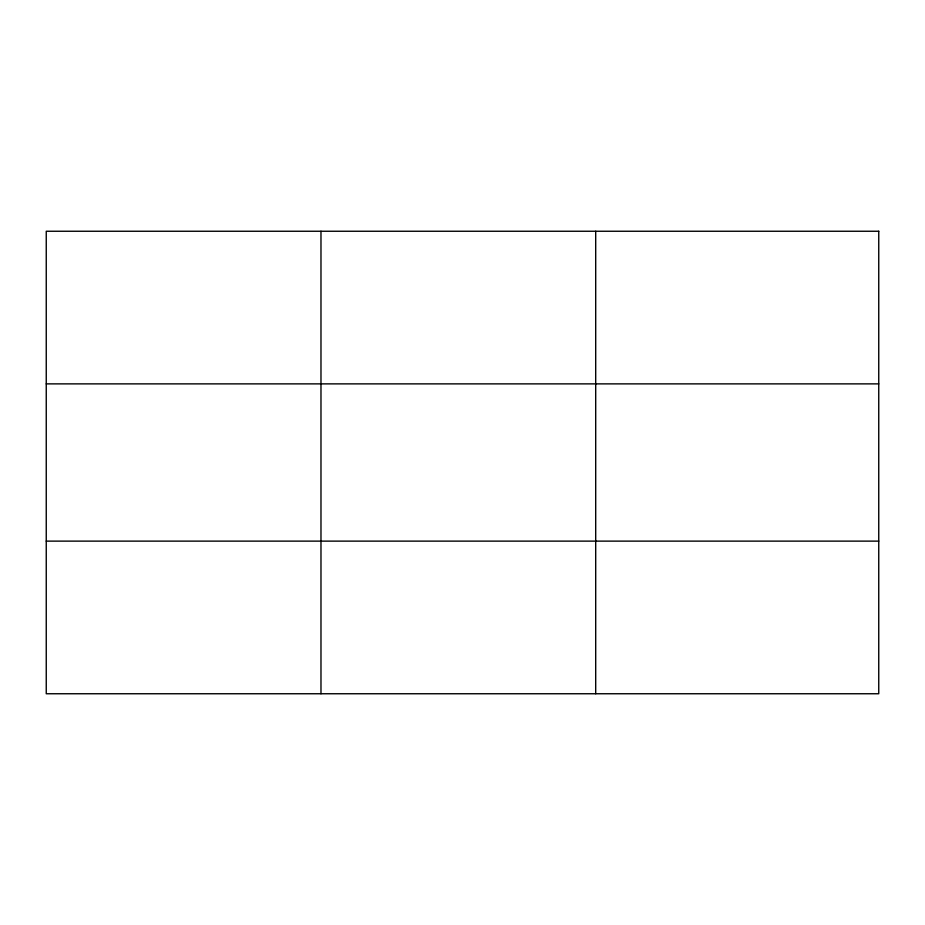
<?xml version="1.0" encoding="UTF-8"?>
<svg xmlns="http://www.w3.org/2000/svg" width="925" height="925" viewBox="0 0 925 925"><rect width="100%" height="100%" fill="white"/><g stroke="black" fill="none" stroke-linecap="round" stroke-linejoin="round"><path stroke-width="1.39" d="M320.975 693.75L320.975 231.25M595.7 693.75L595.7 231.25M46.25 383.875L878.75 383.875M46.25 541.125L878.75 541.125M878.75 231.25L46.25 231.25L46.25 693.75L878.75 693.75L878.75 231.25"/></g></svg>
